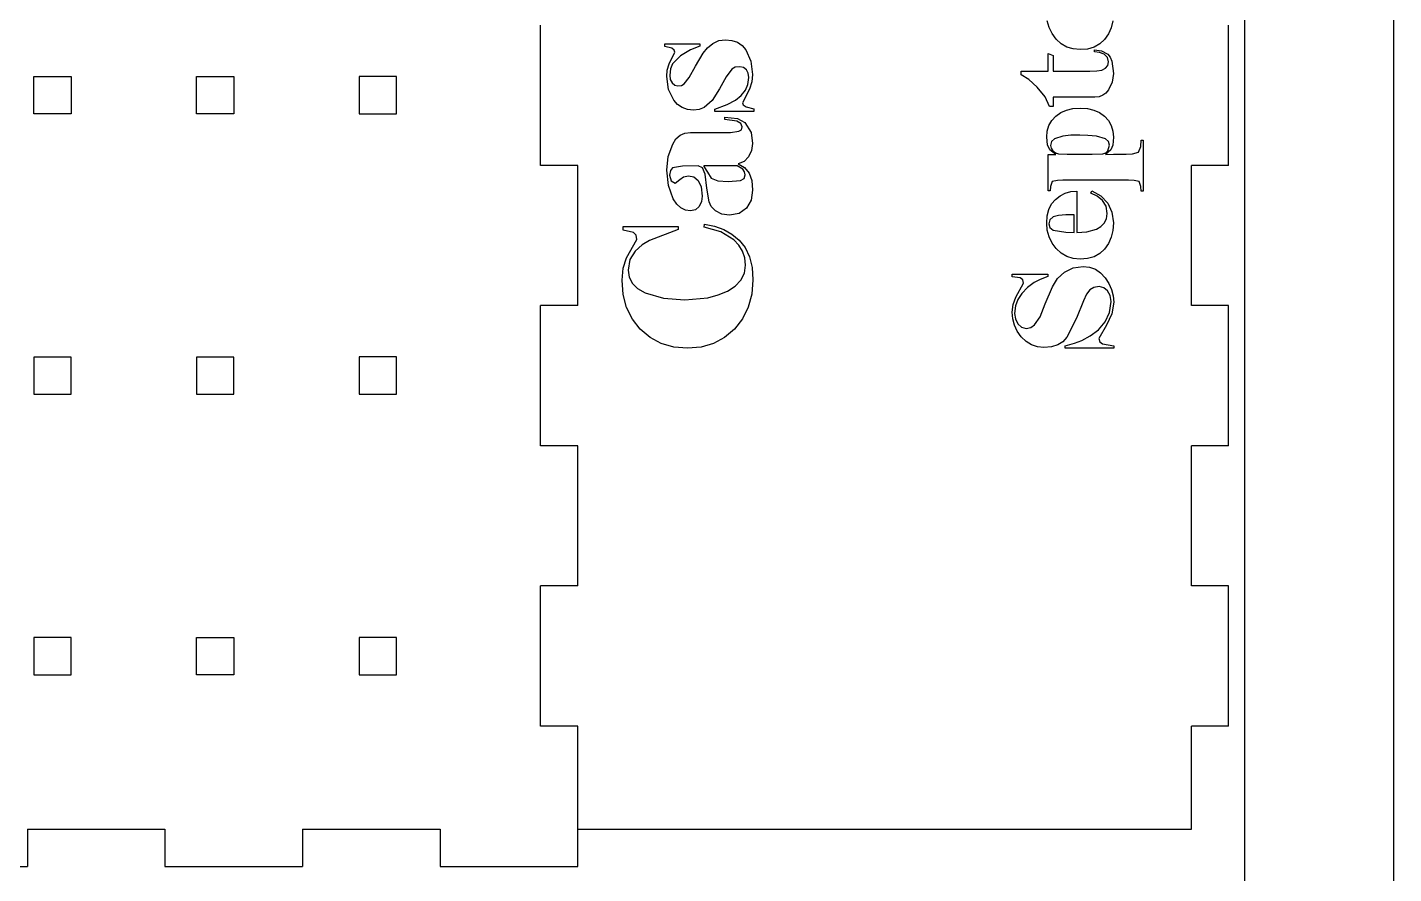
# Model space of a CAD drawing. Extents: x -198 to 198, y -259 to 259.
# Drawn here: x 2.1 to 191.2, y -72.3 to 44.9 of the extents above; entities that cross this region are included whole.
import ezdxf

# ---------------------------------------------------------------- set-up
doc = ezdxf.new("R2010")
doc.units = 0
doc.header["$MEASUREMENT"] = 0
doc.layers.get('0').update_dxf_attribs({"linetype": 'CONTINUOUS'})

msp = doc.modelspace()

# ---------------------------------------------------------------- linework, layer by layer
for p, q in [((170.6, 253.48), (170.6, -76.72)), ((191.23, 253.48), (191.23, -76.72)), ((143.53, 44.91), (143.29, 45.83)), ((152.37, 45.83), (152.14, 44.87)), ((73.14, 25.8), (73.14, 45.23)), ((143.94, 44.07), (143.53, 44.91)), ((144.51, 43.3), (143.94, 44.07)), ((151.75, 44.01), (151.22, 43.25)), ((152.14, 44.87), (151.75, 44.01)), ((168.39, 25.8), (168.39, 45.23)), ((90.35, 42.28), (90.35, 42.62)), ((90.35, 42.62), (95.2, 42.62)), ((91.32, 42.04), (90.35, 42.28)), ((91.62, 41.77), (91.32, 42.04)), ((91.73, 41.46), (91.62, 41.77)), ((93.92, 41.82), (92.51, 40.99)), ((95.2, 42.3), (93.92, 41.82)), ((95.2, 42.62), (95.2, 42.3)), ((95.66, 41.34), (96.25, 42.07)), ((96.25, 42.07), (96.97, 42.67)), ((96.97, 42.67), (97.81, 43.07)), ((97.81, 43.07), (98.76, 43.2)), ((98.76, 43.2), (99.63, 43.11)), ((99.63, 43.11), (100.39, 42.85)), ((100.39, 42.85), (101.03, 42.4)), ((101.03, 42.4), (101.55, 41.79)), ((101.55, 41.79), (102.26, 40.23)), ((145.2, 42.65), (144.51, 43.3)), ((145.98, 42.19), (145.2, 42.65)), ((146.86, 41.92), (145.98, 42.19)), ((147.82, 41.83), (146.86, 41.92)), ((148.85, 41.91), (147.82, 41.83)), ((149.76, 42.18), (148.85, 41.91)), ((150.55, 42.63), (149.76, 42.18)), ((149.8, 41.53), (149.8, 41.8)), ((149.8, 41.8), (150.79, 41.64)), ((151.22, 43.25), (150.55, 42.63)), ((150.79, 41.64), (151.65, 41.18)), ((90.68, 39), (90.93, 39.85)), ((90.93, 39.85), (91.73, 41.46)), ((91.41, 39.85), (91.12, 39.16)), ((92.51, 40.99), (91.41, 39.85)), ((94.58, 39.55), (95.66, 41.34)), ((102.26, 40.23), (102.49, 38.38)), ((143.39, 38.85), (143.39, 41.29)), ((143.39, 41.29), (144.1, 41.03)), ((144.1, 41.03), (144.1, 38.85)), ((150.52, 41.45), (149.8, 41.53)), ((151.16, 41.2), (150.52, 41.45)), ((151.61, 40.76), (151.16, 41.2)), ((151.77, 40.13), (151.61, 40.76)), ((151.65, 41.18), (152, 40.78)), ((151.66, 39.64), (151.77, 40.13)), ((152, 40.78), (152.24, 40.21)), ((152.24, 40.21), (152.44, 38.53)), ((2.99, 38.09), (8.15, 38.09)), ((2.99, 32.94), (2.99, 38.09)), ((8.15, 38.09), (8.15, 32.94)), ((25.52, 38.09), (30.67, 38.09)), ((25.52, 32.94), (25.52, 38.09)), ((30.67, 38.09), (30.67, 32.94)), ((53.2, 38.09), (48.04, 38.09)), ((48.04, 38.09), (48.04, 32.94)), ((53.2, 32.94), (53.2, 38.09)), ((90.6, 38.11), (90.68, 39)), ((90.84, 36.31), (90.6, 38.11)), ((91.12, 39.16), (91.02, 38.31)), ((91.02, 38.31), (91.1, 37.69)), ((93.03, 37.09), (93.69, 37.97)), ((93.69, 37.97), (94.58, 39.55)), ((98.84, 38.06), (97.9, 36.39)), ((99.63, 39.12), (98.84, 38.06)), ((100.08, 39.38), (99.63, 39.12)), ((100.73, 39.46), (100.08, 39.38)), ((101.25, 39.35), (100.73, 39.46)), ((101.64, 39.03), (101.25, 39.35)), ((101.88, 38.55), (101.64, 39.03)), ((101.85, 37.01), (101.96, 37.99)), ((101.96, 37.99), (101.88, 38.55)), ((102.49, 38.38), (102.38, 37.36)), ((139.66, 38.32), (139.66, 38.85)), ((139.66, 38.85), (143.39, 38.85)), ((140.71, 37.68), (139.66, 38.32)), ((144.1, 38.85), (149.19, 38.85)), ((149.19, 38.85), (150.14, 38.88)), ((150.14, 38.88), (150.85, 38.97)), ((150.85, 38.97), (151.36, 39.24)), ((151.36, 39.24), (151.66, 39.64)), ((152.44, 38.53), (152.27, 37.31)), ((91.57, 34.81), (90.84, 36.31)), ((91.1, 37.69), (91.35, 37.21)), ((91.35, 37.21), (91.71, 36.89)), ((91.71, 36.89), (92.16, 36.79)), ((92.16, 36.79), (92.65, 36.86)), ((92.65, 36.86), (93.03, 37.09)), ((97.9, 36.39), (96.89, 34.79)), ((100.93, 35.49), (101.5, 36.2)), ((102.06, 36.36), (101.08, 34.45)), ((101.5, 36.2), (101.85, 37.01)), ((102.38, 37.36), (102.06, 36.36)), ((141.9, 36.63), (140.71, 37.68)), ((142.97, 35.3), (141.9, 36.63)), ((151.77, 36.24), (151.4, 35.81)), ((152.27, 37.31), (151.77, 36.24)), ((92.11, 34.22), (91.57, 34.81)), ((92.75, 33.79), (92.11, 34.22)), ((96.89, 34.79), (95.77, 33.81)), ((97.27, 33.58), (98.96, 34.21)), ((98.96, 34.21), (100.13, 34.83)), ((100.13, 34.83), (100.93, 35.49)), ((101.08, 34.45), (101.21, 34.16)), ((101.21, 34.16), (101.58, 33.9)), ((143.59, 33.97), (142.97, 35.3)), ((144.1, 35.25), (144.1, 33.97)), ((149.88, 35.25), (144.1, 35.25)), ((150.45, 35.31), (149.88, 35.25)), ((150.96, 35.5), (150.45, 35.31)), ((151.4, 35.81), (150.96, 35.5)), ((8.15, 32.94), (2.99, 32.94)), ((30.67, 32.94), (25.52, 32.94)), ((48.04, 32.94), (53.2, 32.94)), ((93.49, 33.54), (92.75, 33.79)), ((94.33, 33.46), (93.49, 33.54)), ((95.1, 33.54), (94.33, 33.46)), ((95.77, 33.81), (95.1, 33.54)), ((97.27, 33.27), (97.27, 33.58)), ((102.67, 33.27), (97.27, 33.27)), ((98.64, 32.15), (98.64, 32.49)), ((98.64, 32.49), (100.4, 32.3)), ((100.4, 32.3), (101.43, 31.73)), ((101.58, 33.9), (102.67, 33.61)), ((102.67, 33.61), (102.67, 33.27)), ((144.1, 33.97), (143.59, 33.97)), ((143.91, 32.01), (144.46, 32.61)), ((144.46, 32.61), (145.14, 33.1)), ((145.14, 33.1), (145.94, 33.45)), ((145.94, 33.45), (146.84, 33.66)), ((146.84, 33.66), (147.86, 33.73)), ((147.86, 33.73), (148.85, 33.66)), ((148.85, 33.66), (149.73, 33.45)), ((149.73, 33.45), (150.51, 33.1)), ((150.51, 33.1), (151.19, 32.61)), ((151.19, 32.61), (151.74, 32.01)), ((92.45, 29.97), (93.13, 30.27)), ((93.13, 30.27), (93.92, 30.37)), ((93.92, 30.37), (99.43, 30.37)), ((100.33, 31.92), (98.64, 32.15)), ((99.43, 30.37), (100.61, 30.52)), ((100.87, 31.61), (100.33, 31.92)), ((100.61, 30.52), (100.94, 30.73)), ((101.04, 31.12), (100.87, 31.61)), ((100.94, 30.73), (101.04, 31.12)), ((101.43, 31.73), (102.29, 30.37)), ((102.29, 30.37), (102.47, 28.83)), ((143.21, 29.69), (143.28, 30.55)), ((143.28, 30.55), (143.52, 31.32)), ((143.52, 31.32), (143.91, 32.01)), ((151.74, 32.01), (152.13, 31.32)), ((152.13, 31.32), (152.36, 30.55)), ((152.36, 30.55), (152.44, 29.69)), ((90.82, 27.02), (91.43, 28.74)), ((91.43, 28.74), (91.89, 29.45)), ((91.89, 29.45), (92.45, 29.97)), ((102.47, 28.83), (102.33, 27.85)), ((143.31, 28.62), (143.21, 29.69)), ((143.63, 27.96), (143.31, 28.62)), ((143.87, 29.09), (143.74, 28.55)), ((143.74, 28.55), (143.82, 28.18)), ((144.29, 29.47), (143.87, 29.09)), ((145.43, 29.83), (144.29, 29.47)), ((146.56, 29.96), (145.43, 29.83)), ((147.78, 29.96), (146.56, 29.96)), ((148.92, 29.93), (147.78, 29.96)), ((150.12, 29.83), (148.92, 29.93)), ((151.36, 29.46), (150.12, 29.83)), ((151.78, 29.1), (151.36, 29.46)), ((151.68, 27.81), (151.92, 28.59)), ((151.92, 28.59), (151.78, 29.1)), ((152.35, 28.6), (152.09, 27.95)), ((152.44, 29.69), (152.35, 28.6)), ((155.93, 27.62), (156.22, 28.4)), ((156.22, 28.4), (156.28, 29.3)), ((156.28, 29.3), (156.58, 29.3)), ((156.58, 29.3), (156.58, 22.22)), ((90.62, 25.15), (90.82, 27.02)), ((101.94, 26.99), (101.32, 26.34)), ((102.33, 27.85), (101.94, 26.99)), ((143.39, 22.26), (143.39, 27.3)), ((143.39, 27.3), (144.48, 27.3)), ((144.48, 27.3), (143.63, 27.96)), ((143.82, 28.18), (144.06, 27.83)), ((144.06, 27.83), (144.43, 27.55)), ((144.43, 27.55), (144.86, 27.41)), ((144.86, 27.41), (146.03, 27.35)), ((146.03, 27.35), (147.46, 27.33)), ((147.46, 27.33), (149.52, 27.33)), ((149.52, 27.33), (150.97, 27.39)), ((150.97, 27.39), (151.38, 27.53)), ((152.09, 27.95), (151.34, 27.32)), ((151.34, 27.32), (152.45, 27.33)), ((151.38, 27.53), (151.68, 27.81)), ((152.45, 27.33), (154.22, 27.33)), ((154.22, 27.33), (155.08, 27.37)), ((155.08, 27.37), (155.93, 27.62)), ((78.3, 25.8), (73.14, 25.8)), ((78.3, 6.38), (78.3, 25.8)), ((90.84, 23), (90.62, 25.15)), ((91.11, 25.08), (91.01, 24.45)), ((91.42, 25.45), (91.11, 25.08)), ((92.77, 25.69), (91.42, 25.45)), ((94.96, 25.72), (92.77, 25.69)), ((95.57, 25.45), (94.96, 25.72)), ((95.91, 24.57), (95.57, 25.45)), ((95.75, 25.72), (95.73, 25.64)), ((95.73, 25.64), (96.27, 24.84)), ((100.35, 25.72), (95.75, 25.72)), ((96.27, 24.84), (96.76, 24.03)), ((101.12, 25.27), (100.35, 25.72)), ((101.32, 26.34), (100.51, 26.01)), ((100.51, 26.01), (101.38, 25.5)), ((101.39, 24.9), (101.12, 25.27)), ((101.38, 25.5), (102, 24.72)), ((101.48, 24.47), (101.39, 24.9)), ((102, 24.72), (102.37, 23.68)), ((163.24, 6.38), (163.24, 25.8)), ((168.39, 25.8), (163.24, 25.8)), ((91.51, 21.17), (90.84, 23)), ((91.01, 24.45), (91.23, 23.65)), ((91.23, 23.65), (91.78, 23.33)), ((91.78, 23.33), (92.44, 23.84)), ((92.44, 23.84), (92.94, 24.22)), ((92.94, 24.22), (93.63, 24.35)), ((93.63, 24.35), (94.34, 24.19)), ((94.34, 24.19), (94.96, 23.69)), ((94.96, 23.69), (95.39, 22.82)), ((95.39, 22.82), (95.53, 21.54)), ((96.18, 22.66), (95.91, 24.57)), ((96.76, 24.03), (97.69, 23.67)), ((97.69, 23.67), (99.1, 23.54)), ((99.1, 23.54), (100.83, 23.71)), ((100.83, 23.71), (101.32, 23.98)), ((101.32, 23.98), (101.48, 24.47)), ((102.37, 23.68), (102.49, 22.37)), ((143.73, 22.85), (143.69, 22.26)), ((143.97, 23.56), (143.73, 22.85)), ((144.68, 23.72), (143.97, 23.56)), ((145.45, 23.73), (144.68, 23.72)), ((154.52, 23.73), (145.45, 23.73)), ((155.29, 23.72), (154.52, 23.73)), ((156.01, 23.57), (155.29, 23.72)), ((156.24, 22.87), (156.01, 23.57)), ((156.28, 22.22), (156.24, 22.87)), ((91.99, 20.43), (91.51, 21.17)), ((95.53, 21.54), (95.42, 20.77)), ((96.47, 20.73), (96.18, 22.66)), ((102.28, 20.98), (101.65, 19.87)), ((102.49, 22.37), (102.28, 20.98)), ((143.69, 22.26), (143.39, 22.26)), ((143.89, 20.45), (144.42, 21.08)), ((144.42, 21.08), (145.06, 21.58)), ((145.06, 21.58), (145.77, 21.94)), ((145.77, 21.94), (146.55, 22.16)), ((146.55, 22.16), (147.39, 22.23)), ((147.39, 22.23), (147.39, 16.48)), ((149.32, 21.96), (149.45, 22.26)), ((150.21, 21.53), (149.32, 21.96)), ((149.45, 22.26), (150.7, 21.58)), ((150.94, 20.94), (150.21, 21.53)), ((150.7, 21.58), (151.65, 20.58)), ((151.42, 20.15), (150.94, 20.94)), ((156.58, 22.22), (156.28, 22.22)), ((92.55, 19.91), (91.99, 20.43)), ((93.19, 19.6), (92.55, 19.91)), ((93.9, 19.49), (93.19, 19.6)), ((94.57, 19.65), (93.9, 19.49)), ((95.09, 20.11), (94.57, 19.65)), ((95.42, 20.77), (95.09, 20.11)), ((96.78, 20.11), (96.47, 20.73)), ((97.38, 19.51), (96.78, 20.11)), ((98.23, 19.05), (97.38, 19.51)), ((99.31, 18.9), (98.23, 19.05)), ((100.64, 19.15), (99.31, 18.9)), ((101.65, 19.87), (100.64, 19.15)), ((143.28, 18.8), (143.51, 19.69)), ((143.51, 19.69), (143.89, 20.45)), ((145.83, 18.93), (144.82, 18.86)), ((146.54, 18.94), (145.83, 18.93)), ((147.02, 18.96), (146.54, 18.94)), ((147.02, 16.48), (147.02, 18.96)), ((151.58, 19.13), (151.42, 20.15)), ((151.48, 18.39), (151.58, 19.13)), ((151.65, 20.58), (152.24, 19.31)), ((152.24, 19.31), (152.44, 17.84)), ((84.57, 16.83), (84.57, 17.32)), ((84.57, 17.32), (92.19, 17.32)), ((92.19, 17.32), (92.19, 16.9)), ((95.77, 17.22), (95.85, 17.63)), ((98.08, 16.57), (95.77, 17.22)), ((95.85, 17.63), (97.23, 17.37)), ((97.23, 17.37), (98.49, 16.92)), ((143.21, 17.79), (143.28, 18.8)), ((143.29, 16.8), (143.21, 17.79)), ((143.65, 18.26), (143.51, 17.68)), ((143.51, 17.68), (143.65, 17.17)), ((144.1, 18.65), (143.65, 18.26)), ((143.65, 17.17), (144.08, 16.84)), ((144.82, 18.86), (144.1, 18.65)), ((150.12, 16.97), (150.72, 17.32)), ((150.72, 17.32), (151.18, 17.79)), ((151.18, 17.79), (151.48, 18.39)), ((152.44, 17.84), (152.37, 16.79)), ((85.99, 16.5), (84.57, 16.83)), ((85.03, 12.98), (86.48, 15.53)), ((86.36, 16.14), (85.99, 16.5)), ((86.48, 15.53), (86.36, 16.14)), ((88.22, 15.4), (87.2, 14.81)), ((92.19, 16.9), (88.22, 15.4)), ((99.91, 15.46), (98.08, 16.57)), ((98.49, 16.92), (99.62, 16.27)), ((99.62, 16.27), (100.64, 15.44)), ((100.61, 14.75), (99.91, 15.46)), ((100.64, 15.44), (101.47, 14.4)), ((143.53, 15.88), (143.29, 16.8)), ((143.94, 15.03), (143.53, 15.88)), ((144.08, 16.84), (145.83, 16.52)), ((145.83, 16.52), (147.02, 16.48)), ((147.39, 16.48), (148.77, 16.58)), ((148.77, 16.58), (150.12, 16.97)), ((152.14, 15.83), (151.75, 14.97)), ((152.37, 16.79), (152.14, 15.83)), ((86.22, 13.92), (85.5, 12.74)), ((87.2, 14.81), (86.22, 13.92)), ((101.11, 13.92), (100.61, 14.75)), ((101.4, 12.99), (101.11, 13.92)), ((101.47, 14.4), (102.06, 13.13)), ((144.51, 14.26), (143.94, 15.03)), ((145.2, 13.61), (144.51, 14.26)), ((145.98, 13.16), (145.2, 13.61)), ((150.55, 13.59), (149.76, 13.14)), ((151.22, 14.21), (150.55, 13.59)), ((151.75, 14.97), (151.22, 14.21)), ((84.43, 9.9), (84.58, 11.56)), ((84.58, 11.56), (85.03, 12.98)), ((85.5, 12.74), (85.26, 11.27)), ((101.35, 10.84), (101.5, 11.95)), ((101.5, 11.95), (101.4, 12.99)), ((102.06, 13.13), (102.42, 11.64)), ((102.42, 11.64), (102.54, 9.92)), ((145.66, 11.01), (146.85, 11.6)), ((146.86, 12.88), (145.98, 13.16)), ((146.85, 11.6), (148.25, 11.79)), ((147.82, 12.79), (146.86, 12.88)), ((148.85, 12.88), (147.82, 12.79)), ((148.25, 11.79), (149.14, 11.69)), ((149.76, 13.14), (148.85, 12.88)), ((149.14, 11.69), (149.94, 11.4)), ((149.94, 11.4), (150.66, 10.91)), ((84.59, 7.91), (84.43, 9.9)), ((85.26, 11.27), (85.4, 10.29)), ((85.4, 10.29), (85.85, 9.45)), ((100.1, 9.05), (100.88, 9.87)), ((100.88, 9.87), (101.35, 10.84)), ((102.54, 9.92), (102.38, 7.95)), ((138.42, 10.37), (138.42, 10.72)), ((138.42, 10.72), (143.37, 10.72)), ((139.54, 10.2), (138.42, 10.37)), ((138.92, 7.54), (140, 9.49)), ((139.88, 9.94), (139.54, 10.2)), ((140, 9.49), (139.88, 9.94)), ((141.47, 9.58), (140.56, 8.88)), ((142.28, 10), (141.47, 9.58)), ((143.37, 10.38), (142.28, 10)), ((143.37, 10.72), (143.37, 10.38)), ((143.99, 8.99), (144.7, 10.11)), ((144.7, 10.11), (145.66, 11.01)), ((150.66, 10.91), (151.29, 10.23)), ((151.29, 10.23), (151.81, 9.43)), ((85.06, 6.11), (84.59, 7.91)), ((85.85, 9.45), (86.58, 8.74)), ((86.58, 8.74), (87.62, 8.16)), ((87.62, 8.16), (90.17, 7.4)), ((96.3, 7.46), (97.71, 7.84)), ((97.71, 7.84), (99.01, 8.37)), ((99.01, 8.37), (100.1, 9.05)), ((102.38, 7.95), (101.9, 6.15)), ((139.74, 8.05), (139.19, 7.23)), ((140.56, 8.88), (139.74, 8.05)), ((142.99, 6.62), (143.99, 8.99)), ((148.73, 7.96), (148.28, 7.01)), ((149.19, 8.57), (148.73, 7.96)), ((149.74, 8.89), (149.19, 8.57)), ((150.46, 9), (149.74, 8.89)), ((151.09, 8.85), (150.46, 9)), ((151.63, 8.42), (151.09, 8.85)), ((151.99, 7.75), (151.63, 8.42)), ((151.81, 9.43), (152.18, 8.6)), ((152.11, 6.92), (151.99, 7.75)), ((152.18, 8.6), (152.41, 7.73)), ((152.41, 7.73), (152.48, 6.83)), ((73.14, -13.05), (73.14, 6.38)), ((78.3, 6.38), (73.14, 6.38)), ((85.85, 4.51), (85.06, 6.11)), ((90.17, 7.4), (93.13, 7.15)), ((93.13, 7.15), (96.3, 7.46)), ((101.9, 6.15), (101.1, 4.54)), ((138.42, 5.46), (138.54, 6.51)), ((138.54, 6.51), (138.92, 7.54)), ((138.87, 6.33), (138.76, 5.27)), ((139.19, 7.23), (138.87, 6.33)), ((142.28, 4.83), (142.99, 6.62)), ((148.28, 7.01), (147.34, 4.63)), ((151.91, 5.42), (152.11, 6.92)), ((152.48, 6.83), (152.22, 5.23)), ((168.39, 6.38), (163.24, 6.38)), ((168.39, -13.05), (168.39, 6.38)), ((86.95, 3.09), (85.85, 4.51)), ((101.1, 4.54), (99.97, 3.12)), ((138.5, 4.52), (138.42, 5.46)), ((138.74, 3.64), (138.5, 4.52)), ((138.76, 5.27), (138.88, 4.53)), ((138.88, 4.53), (139.21, 3.85)), ((139.21, 3.85), (139.72, 3.36)), ((141.52, 3.69), (142.28, 4.83)), ((147.34, 4.63), (145.97, 1.98)), ((150.36, 3.03), (151.29, 4.12)), ((151.29, 4.12), (151.91, 5.42)), ((152.22, 5.23), (151.46, 3.65)), ((88.3, 1.94), (86.95, 3.09)), ((89.84, 1.12), (88.3, 1.94)), ((98.61, 1.96), (97.07, 1.12)), ((99.97, 3.12), (98.61, 1.96)), ((139.13, 2.82), (138.74, 3.64)), ((139.69, 2.05), (139.13, 2.82)), ((140.36, 1.4), (139.69, 2.05)), ((139.72, 3.36), (140.34, 3.19)), ((140.34, 3.19), (140.99, 3.32)), ((140.99, 3.32), (141.52, 3.69)), ((145.97, 1.98), (145.46, 1.36)), ((148.06, 1.55), (149.22, 2.18)), ((149.22, 2.18), (150.36, 3.03)), ((151.46, 3.65), (150.44, 1.83)), ((91.57, 0.62), (89.84, 1.12)), ((93.49, 0.46), (91.57, 0.62)), ((95.36, 0.62), (93.49, 0.46)), ((97.07, 1.12), (95.36, 0.62)), ((141.1, 0.94), (140.36, 1.4)), ((141.91, 0.66), (141.1, 0.94)), ((142.79, 0.57), (141.91, 0.66)), ((143.87, 0.66), (142.79, 0.57)), ((144.76, 0.92), (143.87, 0.66)), ((145.46, 1.36), (144.76, 0.92)), ((145.78, 0.78), (147.07, 1.17)), ((145.78, 0.46), (145.78, 0.78)), ((152.48, 0.46), (145.78, 0.46)), ((147.07, 1.17), (148.06, 1.55)), ((150.44, 1.83), (150.56, 1.33)), ((150.56, 1.33), (150.91, 1.06)), ((150.91, 1.06), (152.48, 0.78)), ((152.48, 0.78), (152.48, 0.46)), ((8.15, -0.76), (2.99, -0.76)), ((2.99, -0.76), (2.99, -5.91)), ((8.15, -5.91), (8.15, -0.76)), ((30.67, -0.76), (25.52, -0.76)), ((25.52, -0.76), (25.52, -5.91)), ((30.67, -5.91), (30.67, -0.76)), ((53.2, -0.75), (48.04, -0.75)), ((48.04, -0.75), (48.04, -5.91)), ((53.2, -5.91), (53.2, -0.75)), ((2.99, -5.91), (8.15, -5.91)), ((25.52, -5.91), (30.67, -5.91)), ((48.04, -5.91), (53.2, -5.91)), ((78.3, -13.05), (73.14, -13.05)), ((78.3, -32.47), (78.3, -13.05)), ((168.39, -13.05), (163.24, -13.05)), ((163.24, -32.47), (163.24, -13.05)), ((78.3, -32.47), (73.14, -32.47)), ((73.14, -51.89), (73.14, -32.47)), ((168.39, -32.47), (163.24, -32.47)), ((168.39, -51.89), (168.39, -32.47)), ((8.15, -39.6), (2.99, -39.6)), ((2.99, -39.6), (2.99, -44.76)), ((8.15, -44.76), (8.15, -39.6)), ((25.52, -44.76), (25.52, -39.6)), ((25.52, -39.6), (30.67, -39.6)), ((30.67, -39.6), (30.67, -44.76)), ((53.2, -39.6), (48.04, -39.6)), ((48.04, -39.6), (48.04, -44.76)), ((53.2, -44.76), (53.2, -39.6)), ((2.99, -44.76), (8.15, -44.76)), ((30.67, -44.76), (25.52, -44.76)), ((48.04, -44.76), (53.2, -44.76)), ((78.3, -51.89), (73.14, -51.89)), ((78.3, -66.16), (78.3, -51.89)), ((168.39, -51.89), (163.24, -51.89)), ((163.24, -66.16), (163.24, -51.89)), ((2.1, -66.16), (2.1, -71.31)), ((2.1, -66.16), (21.15, -66.16)), ((21.15, -66.16), (21.15, -71.31)), ((40.2, -66.16), (40.2, -71.31)), ((40.2, -66.16), (59.25, -66.16)), ((59.25, -66.16), (59.25, -71.31)), ((78.3, -66.16), (163.24, -66.16)), ((78.3, -71.31), (78.3, -66.16)), ((-16.95, -71.31), (2.1, -71.31)), ((21.15, -71.31), (40.2, -71.31)), ((59.25, -71.31), (78.3, -71.31))]:
    msp.add_line(p, q)

doc.saveas('drawing.dxf')
